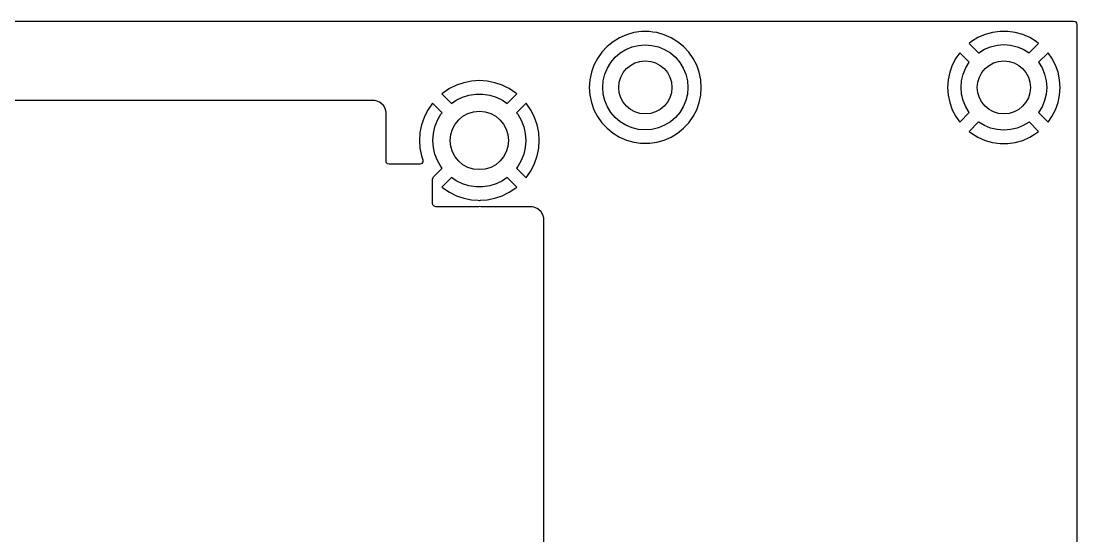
# Model space of a CAD drawing. Extents: x 68 to 141, y -145.2 to -105.
# Drawn here: x 101.25 to 141, y -124.4 to -105 of the extents above; entities that cross this region are included whole.
import ezdxf

# ---------------------------------------------------------------- set-up
doc = ezdxf.new("R2010")
doc.units = 0
doc.layers.add('BLACK', color=7, linetype='CONTINUOUS')

msp = doc.modelspace()

# ---------------------------------------------------------------- linework, layer by layer
at = {"layer": 'BLACK', "linetype": 'CONTINUOUS'}
for p, q in [((68.1245, -105.0005), (140.8755, -105.0005)), ((140.8755, -105.0005), (140.942539, -105.020185)), ((140.942539, -105.020185), (140.988294, -105.072989)), ((140.988294, -105.072989), (140.9995, -105.1245)), ((140.9995, -105.1245), (140.9995, -139.8755)), ((123.77994, -105.627859), (123.534046, -105.777391)), ((124.043892, -105.513209), (123.77994, -105.627859)), ((124.320999, -105.435567), (124.043892, -105.513209)), ((124.321006, -105.435566), (124.320999, -105.435567)), ((124.606107, -105.396379), (124.321006, -105.435566)), ((124.606108, -105.396379), (124.606107, -105.396379)), ((124.893892, -105.396379), (124.606108, -105.396379)), ((124.893893, -105.396379), (124.893892, -105.396379)), ((125.036443, -105.415972), (124.893893, -105.396379)), ((125.178994, -105.435566), (125.036443, -105.415972)), ((125.178995, -105.435566), (125.178994, -105.435566)), ((125.179, -105.435567), (125.178995, -105.435566)), ((125.456107, -105.513209), (125.179, -105.435567)), ((125.720059, -105.627859), (125.456107, -105.513209)), ((125.965953, -105.777391), (125.720059, -105.627859)), ((137.275871, -105.619998), (137.028946, -105.770158)), ((137.540925, -105.50487), (137.275871, -105.619998)), ((137.819199, -105.426901), (137.540925, -105.50487)), ((137.819205, -105.4269), (137.819199, -105.426901)), ((138.105503, -105.387549), (137.819205, -105.4269)), ((138.394497, -105.387549), (138.105503, -105.387549)), ((138.680794, -105.4269), (138.394497, -105.387549)), ((138.6808, -105.426901), (138.680794, -105.4269)), ((138.959074, -105.50487), (138.6808, -105.426901)), ((139.224128, -105.619998), (138.959074, -105.50487)), ((139.471054, -105.770158), (139.224128, -105.619998)), ((123.310815, -105.959002), (123.114382, -106.16933)), ((123.534042, -105.777394), (123.310815, -105.959002)), ((123.534046, -105.777391), (123.534042, -105.777394)), ((123.807709, -106.203048), (124.022198, -106.071609)), ((124.022198, -106.071609), (124.254608, -105.975341)), ((124.254608, -105.975341), (124.499217, -105.916616)), ((124.499217, -105.916616), (124.75, -105.896879)), ((124.75, -105.896879), (125.000783, -105.916616)), ((125.000783, -105.916616), (125.245392, -105.975341)), ((125.245392, -105.975341), (125.477802, -106.071609)), ((125.477802, -106.071609), (125.692291, -106.203048)), ((125.965957, -105.777394), (125.965953, -105.777391)), ((126.189184, -105.959002), (125.965957, -105.777394)), ((126.385617, -106.16933), (126.189184, -105.959002)), ((137.028944, -105.770159), (136.943348, -105.839795)), ((136.943348, -105.839795), (137.300514, -106.196961)), ((137.028946, -105.770158), (137.028944, -105.770159)), ((137.302225, -106.1955), (137.517963, -106.063296)), ((137.517963, -106.063296), (137.751725, -105.966468)), ((137.751725, -105.966468), (137.997757, -105.907401)), ((137.997757, -105.907401), (138.25, -105.887549)), ((138.25, -105.887549), (138.502243, -105.907401)), ((138.502243, -105.907401), (138.748275, -105.966468)), ((138.748275, -105.966468), (138.982037, -106.063296)), ((138.982037, -106.063296), (139.197775, -106.1955)), ((139.199484, -106.19696), (139.55665, -105.839795)), ((139.55665, -105.839795), (139.471054, -105.770158)), ((122.948426, -106.404437), (122.816025, -106.65996)), ((122.94843, -106.404431), (122.948426, -106.404437)), ((123.114382, -106.16933), (122.94843, -106.404431)), ((123.453048, -106.557709), (123.616422, -106.366422)), ((123.616422, -106.366422), (123.807709, -106.203048)), ((125.692291, -106.203048), (125.883578, -106.366422)), ((125.883578, -106.366422), (126.046952, -106.557709)), ((126.551569, -106.404431), (126.385617, -106.16933)), ((126.551573, -106.404437), (126.551569, -106.404431)), ((126.683975, -106.65996), (126.551573, -106.404437)), ((136.440863, -106.399838), (136.307907, -106.656434)), ((136.440867, -106.399832), (136.440863, -106.399838)), ((136.587933, -106.191488), (136.440867, -106.399832)), ((136.587934, -106.191488), (136.587933, -106.191488)), ((136.94696, -106.550514), (136.587934, -106.191488)), ((137.300514, -106.196961), (137.302225, -106.1955)), ((139.197775, -106.1955), (139.199484, -106.19696)), ((139.912064, -106.191488), (139.553038, -106.550513)), ((139.912065, -106.191488), (139.912064, -106.191488)), ((140.059136, -106.399839), (139.912065, -106.191488)), ((140.192092, -106.656434), (140.059136, -106.399839)), ((122.719654, -106.931121), (122.661102, -107.212893)), ((122.719655, -106.931118), (122.719654, -106.931121)), ((122.816025, -106.65996), (122.719655, -106.931118)), ((123.225341, -107.004608), (123.321609, -106.772198)), ((123.321609, -106.772198), (123.453048, -106.557709)), ((126.046952, -106.557709), (126.178391, -106.772198)), ((126.178391, -106.772198), (126.274659, -107.004608)), ((126.780346, -106.931124), (126.683974, -106.65996)), ((126.683974, -106.65996), (126.683975, -106.65996)), ((126.838897, -107.212888), (126.780346, -106.931124)), ((136.211127, -106.928746), (136.152334, -107.21168)), ((136.211132, -106.92873), (136.211127, -106.928746)), ((136.307907, -106.656434), (136.211132, -106.92873)), ((136.716468, -107.001725), (136.813296, -106.767963)), ((136.813296, -106.767963), (136.9455, -106.552225)), ((136.9455, -106.552225), (136.94696, -106.550514)), ((139.553038, -106.550513), (139.5545, -106.552225)), ((139.5545, -106.552225), (139.686704, -106.767963)), ((139.686704, -106.767963), (139.783532, -107.001725)), ((140.288867, -106.92873), (140.192092, -106.656434)), ((140.288872, -106.928746), (140.288867, -106.92873)), ((140.347665, -107.21168), (140.288872, -106.928746)), ((117.9164, -107.322005), (117.637111, -107.416812)), ((117.916415, -107.322001), (117.9164, -107.322005)), ((118.205675, -107.264464), (117.916415, -107.322001)), ((118.205687, -107.264462), (118.205675, -107.264464)), ((118.5, -107.245172), (118.205687, -107.264462)), ((118.794312, -107.264462), (118.5, -107.245172)), ((118.794324, -107.264464), (118.794312, -107.264462)), ((119.083584, -107.322001), (118.794324, -107.264464)), ((119.083599, -107.322005), (119.083584, -107.322001)), ((119.362888, -107.416812), (119.083599, -107.322005)), ((122.661102, -107.212893), (122.641464, -107.5)), ((123.146879, -107.5), (123.166616, -107.249217)), ((123.166616, -107.249217), (123.225341, -107.004608)), ((126.274659, -107.004608), (126.333384, -107.249217)), ((126.333384, -107.249217), (126.353121, -107.5)), ((126.858536, -107.5), (126.838897, -107.212888)), ((136.152333, -107.211682), (136.132613, -107.5)), ((136.152334, -107.21168), (136.152333, -107.211682)), ((136.637549, -107.5), (136.657401, -107.247757)), ((136.657401, -107.247757), (136.716468, -107.001725)), ((139.783532, -107.001725), (139.842599, -107.247757)), ((139.842599, -107.247757), (139.862451, -107.5)), ((140.347666, -107.211682), (140.347665, -107.21168)), ((140.367386, -107.5), (140.347666, -107.211682)), ((117.127339, -107.711131), (117.093959, -107.740403)), ((117.127346, -107.711126), (117.127339, -107.711131)), ((117.37258, -107.547265), (117.127346, -107.711126)), ((117.372593, -107.547258), (117.37258, -107.547265)), ((117.637111, -107.416812), (117.372593, -107.547258)), ((119.531576, -107.5), (119.362888, -107.416812)), ((119.627406, -107.547258), (119.531576, -107.5)), ((119.627419, -107.547265), (119.627406, -107.547258)), ((119.872649, -107.711123), (119.627419, -107.547265)), ((119.90604, -107.740405), (119.872649, -107.711123)), ((122.641464, -107.5), (122.661102, -107.787106)), ((123.166616, -107.750783), (123.146879, -107.5)), ((126.353121, -107.5), (126.333384, -107.750783)), ((126.838897, -107.787112), (126.858536, -107.5)), ((136.132613, -107.5), (136.152333, -107.788317)), ((136.657401, -107.752243), (136.637549, -107.5)), ((139.862451, -107.5), (139.842599, -107.752243)), ((140.347666, -107.788317), (140.367386, -107.5)), ((114.551271, -107.9925), (94.565892, -107.9925)), ((114.614918, -108.009554), (114.551271, -107.9925)), ((114.678566, -108.026608), (114.614918, -108.009554)), ((114.735629, -108.059554), (114.678566, -108.026608)), ((114.792693, -108.0925), (114.735629, -108.059554)), ((114.885879, -108.185686), (114.792693, -108.0925)), ((116.711126, -108.127346), (116.547265, -108.37258)), ((116.711131, -108.127339), (116.711126, -108.127346)), ((116.740403, -108.093959), (116.711131, -108.127339)), ((116.740405, -108.093959), (116.740403, -108.093959)), ((117.101356, -108.45491), (116.740405, -108.093959)), ((117.093959, -107.740403), (117.093959, -107.740405)), ((117.093959, -107.740405), (117.454354, -108.1008)), ((117.454354, -108.1008), (117.625, -107.984456)), ((117.625, -107.984456), (117.860653, -107.870971)), ((117.860653, -107.870971), (118.110588, -107.793876)), ((118.110588, -107.793876), (118.369222, -107.754893)), ((118.369222, -107.754893), (118.630778, -107.754893)), ((118.630778, -107.754893), (118.889412, -107.793876)), ((118.889412, -107.793876), (119.139347, -107.870971)), ((119.139347, -107.870971), (119.375, -107.984456)), ((119.375, -107.984456), (119.545645, -108.100799)), ((119.545645, -108.100799), (119.90604, -107.740405)), ((120.259593, -108.093958), (119.898642, -108.454908)), ((120.288876, -108.12735), (120.259593, -108.093958)), ((120.452734, -108.37258), (120.288876, -108.12735)), ((122.661102, -107.787106), (122.661102, -107.78711)), ((122.661102, -107.78711), (122.661103, -107.787112)), ((122.661103, -107.787112), (122.661354, -107.788319)), ((122.661354, -107.788319), (122.719654, -108.068878)), ((122.719654, -108.068878), (122.719655, -108.068881)), ((122.719655, -108.068881), (122.816025, -108.340039)), ((123.225341, -107.995392), (123.166616, -107.750783)), ((123.321609, -108.227802), (123.225341, -107.995392)), ((126.274659, -107.995392), (126.178391, -108.227802)), ((126.333384, -107.750783), (126.274659, -107.995392)), ((126.683973, -108.340043), (126.780346, -108.068876)), ((126.780346, -108.068876), (126.838897, -107.787112)), ((136.152333, -107.788317), (136.152334, -107.788319)), ((136.152334, -107.788319), (136.211127, -108.071253)), ((136.211127, -108.071253), (136.211132, -108.071269)), ((136.211132, -108.071269), (136.307907, -108.343565)), ((136.716468, -107.998275), (136.657401, -107.752243)), ((136.813296, -108.232037), (136.716468, -107.998275)), ((139.783532, -107.998275), (139.686704, -108.232037)), ((139.842599, -107.752243), (139.783532, -107.998275)), ((140.192092, -108.343565), (140.288867, -108.071269)), ((140.288867, -108.071269), (140.288872, -108.071253)), ((140.288872, -108.071253), (140.347665, -107.788319)), ((140.347665, -107.788319), (140.347666, -107.788317)), ((114.951771, -108.299814), (114.885879, -108.185686)), ((114.985879, -108.427108), (114.951771, -108.299814)), ((114.985879, -108.42711), (114.985879, -108.427108)), ((114.985879, -110.272756), (114.985879, -108.42711)), ((116.547258, -108.372593), (116.416812, -108.637111)), ((116.547265, -108.37258), (116.547258, -108.372593)), ((116.923304, -108.740703), (117.054082, -108.51419)), ((117.054082, -108.51419), (117.101356, -108.45491)), ((119.898642, -108.454908), (119.945918, -108.51419)), ((119.945918, -108.51419), (120.076696, -108.740703)), ((120.452741, -108.372593), (120.452734, -108.37258)), ((120.583187, -108.637111), (120.452741, -108.372593)), ((122.816025, -108.340039), (122.816024, -108.340039)), ((122.816024, -108.340039), (122.948426, -108.595562)), ((123.453048, -108.442291), (123.321609, -108.227802)), ((123.616422, -108.633578), (123.453048, -108.442291)), ((126.046952, -108.442291), (125.883578, -108.633578)), ((126.178391, -108.227802), (126.046952, -108.442291)), ((126.551574, -108.595561), (126.683973, -108.340043)), ((136.307907, -108.343565), (136.440863, -108.60016)), ((136.587934, -108.80851), (136.946959, -108.449484)), ((136.9455, -108.447775), (136.813296, -108.232037)), ((136.946959, -108.449484), (136.9455, -108.447775)), ((139.5545, -108.447775), (139.553039, -108.449485)), ((139.553039, -108.449485), (139.912064, -108.80851)), ((139.686704, -108.232037), (139.5545, -108.447775)), ((140.059136, -108.60016), (140.192092, -108.343565)), ((116.322001, -108.916415), (116.264464, -109.205675)), ((116.322005, -108.9164), (116.322001, -108.916415)), ((116.416812, -108.637111), (116.322005, -108.9164)), ((116.827748, -108.984178), (116.923304, -108.740703)), ((120.076696, -108.740703), (120.172252, -108.984178)), ((120.677994, -108.9164), (120.583187, -108.637111)), ((120.677998, -108.916415), (120.677994, -108.9164)), ((120.735535, -109.205675), (120.677998, -108.916415)), ((122.948426, -108.595562), (122.94843, -108.595568)), ((122.94843, -108.595568), (123.114382, -108.830669)), ((123.114382, -108.830669), (123.310815, -109.040997)), ((123.807709, -108.796952), (123.616422, -108.633578)), ((124.022198, -108.928391), (123.807709, -108.796952)), ((125.692291, -108.796952), (125.477802, -108.928391)), ((125.883578, -108.633578), (125.692291, -108.796952)), ((126.189188, -109.040994), (126.385615, -108.830672)), ((126.385615, -108.830672), (126.551574, -108.595561)), ((136.440863, -108.60016), (136.587934, -108.80851)), ((137.300513, -108.803037), (136.943348, -109.160203)), ((137.302225, -108.8045), (137.300513, -108.803037)), ((137.517963, -108.936704), (137.302225, -108.8045)), ((139.197775, -108.8045), (138.982037, -108.936704)), ((139.199486, -108.803038), (139.197775, -108.8045)), ((139.55665, -109.160203), (139.199486, -108.803038)), ((139.912064, -108.80851), (139.912065, -108.80851)), ((139.912065, -108.80851), (140.059136, -108.60016)), ((116.264462, -109.205687), (116.245172, -109.5)), ((116.264464, -109.205675), (116.264462, -109.205687)), ((116.75, -109.5), (116.769546, -109.239176)), ((116.769546, -109.239176), (116.827748, -108.984178)), ((120.172252, -108.984178), (120.230454, -109.239176)), ((120.230454, -109.239176), (120.25, -109.5)), ((120.735537, -109.205687), (120.735535, -109.205675)), ((120.754827, -109.5), (120.735537, -109.205687)), ((123.310815, -109.040997), (123.534042, -109.222605)), ((123.534042, -109.222605), (123.534046, -109.222608)), ((123.534046, -109.222608), (123.534048, -109.222609)), ((123.534048, -109.222609), (123.534049, -109.22261)), ((123.534049, -109.22261), (123.779936, -109.372138)), ((124.254608, -109.024659), (124.022198, -108.928391)), ((124.499217, -109.083384), (124.254608, -109.024659)), ((124.75, -109.103121), (124.499217, -109.083384)), ((125.000783, -109.083384), (124.75, -109.103121)), ((125.245392, -109.024659), (125.000783, -109.083384)), ((125.477802, -108.928391), (125.245392, -109.024659)), ((125.720064, -109.372138), (125.965951, -109.22261)), ((125.965951, -109.22261), (126.189188, -109.040994)), ((136.943348, -109.160203), (136.943348, -109.160204)), ((136.943348, -109.160204), (137.028938, -109.229836)), ((137.028938, -109.229836), (137.028943, -109.229839)), ((137.028943, -109.229839), (137.275871, -109.380001)), ((137.751725, -109.033532), (137.517963, -108.936704)), ((137.997757, -109.092599), (137.751725, -109.033532)), ((138.25, -109.112451), (137.997757, -109.092599)), ((138.502243, -109.092599), (138.25, -109.112451)), ((138.748275, -109.033532), (138.502243, -109.092599)), ((138.982037, -108.936704), (138.748275, -109.033532)), ((139.224128, -109.380001), (139.471054, -109.229841)), ((139.471054, -109.229841), (139.55665, -109.160203)), ((116.245172, -109.5), (116.264462, -109.794312)), ((116.769546, -109.760824), (116.75, -109.5)), ((120.25, -109.5), (120.230454, -109.760824)), ((120.735537, -109.794312), (120.754827, -109.5)), ((123.779936, -109.372138), (123.779938, -109.372139)), ((123.779938, -109.372139), (123.77994, -109.37214)), ((123.77994, -109.37214), (123.955908, -109.448573)), ((123.955908, -109.448573), (124.043894, -109.486791)), ((124.043894, -109.486791), (124.321006, -109.564434)), ((124.321006, -109.564434), (124.571655, -109.598885)), ((124.571655, -109.598885), (124.606107, -109.603621)), ((124.606107, -109.603621), (124.606108, -109.603621)), ((124.606108, -109.603621), (124.893893, -109.603621)), ((124.893893, -109.603621), (124.92463, -109.599396)), ((124.92463, -109.599396), (125.178994, -109.564434)), ((125.178994, -109.564434), (125.456106, -109.486791)), ((125.456106, -109.486791), (125.720064, -109.372138)), ((137.275871, -109.380001), (137.540925, -109.495129)), ((137.540925, -109.495129), (137.819199, -109.573098)), ((137.819199, -109.573098), (137.819205, -109.573099)), ((137.819205, -109.573099), (138.105503, -109.612451)), ((138.105503, -109.612451), (138.394497, -109.612451)), ((138.394497, -109.612451), (138.680794, -109.573099)), ((138.680794, -109.573099), (138.6808, -109.573098)), ((138.6808, -109.573098), (138.959074, -109.495129)), ((138.959074, -109.495129), (139.224128, -109.380001)), ((116.264462, -109.794312), (116.264464, -109.794324)), ((116.264464, -109.794324), (116.322001, -110.083584)), ((116.322001, -110.083584), (116.322005, -110.083599)), ((116.322005, -110.083599), (116.372686, -110.232897)), ((116.827748, -110.015822), (116.769546, -109.760824)), ((116.923304, -110.259297), (116.827748, -110.015822)), ((120.172252, -110.015822), (120.076696, -110.259297)), ((120.230454, -109.760824), (120.172252, -110.015822)), ((120.583187, -110.362888), (120.677994, -110.083599)), ((120.677994, -110.083599), (120.677998, -110.083584)), ((120.677998, -110.083584), (120.735535, -109.794324)), ((120.735535, -109.794324), (120.735537, -109.794312)), ((114.997085, -110.324267), (114.985879, -110.272756)), ((115.04284, -110.377071), (114.997085, -110.324267)), ((115.109879, -110.396756), (115.04284, -110.377071)), ((116.255267, -110.396756), (115.109879, -110.396756)), ((116.27801, -110.394653), (116.255267, -110.396756)), ((116.340302, -110.363006), (116.27801, -110.394653)), ((116.375596, -110.302706), (116.340302, -110.363006)), ((116.372686, -110.232897), (116.375596, -110.302706)), ((117.054082, -110.48581), (116.923304, -110.259297)), ((117.101355, -110.545089), (117.054082, -110.48581)), ((119.945918, -110.48581), (119.898643, -110.54509)), ((120.076696, -110.259297), (119.945918, -110.48581)), ((120.452741, -110.627406), (120.583187, -110.362888)), ((116.738982, -110.958825), (116.758667, -110.891786)), ((116.758667, -110.891786), (116.775301, -110.871144)), ((116.775301, -110.871144), (117.101355, -110.545089)), ((117.454352, -110.899198), (117.093958, -111.259593)), ((117.625, -111.015544), (117.454352, -110.899198)), ((119.545646, -110.899199), (119.375, -111.015544)), ((119.906039, -111.259593), (119.545646, -110.899199)), ((119.898643, -110.54509), (120.259593, -110.906039)), ((120.259593, -110.906039), (120.288877, -110.872648)), ((120.288877, -110.872648), (120.452734, -110.627419)), ((120.452734, -110.627419), (120.452741, -110.627406)), ((116.738982, -111.875594), (116.738982, -110.958825)), ((117.093958, -111.259593), (117.12735, -111.288876)), ((117.12735, -111.288876), (117.37258, -111.452734)), ((117.860653, -111.129029), (117.625, -111.015544)), ((118.110588, -111.206124), (117.860653, -111.129029)), ((118.369222, -111.245107), (118.110588, -111.206124)), ((118.630778, -111.245107), (118.369222, -111.245107)), ((118.889412, -111.206124), (118.630778, -111.245107)), ((119.139347, -111.129029), (118.889412, -111.206124)), ((119.375, -111.015544), (119.139347, -111.129029)), ((119.627419, -111.452734), (119.872648, -111.288877)), ((119.872648, -111.288877), (119.906039, -111.259593)), ((117.37258, -111.452734), (117.372593, -111.452741)), ((117.372593, -111.452741), (117.637111, -111.583187)), ((117.637111, -111.583187), (117.9164, -111.677994)), ((117.9164, -111.677994), (117.916415, -111.677998)), ((117.916415, -111.677998), (118.205675, -111.735535)), ((118.794324, -111.735535), (119.083584, -111.677998)), ((119.083584, -111.677998), (119.083599, -111.677994)), ((119.083599, -111.677994), (119.362888, -111.583187)), ((119.362888, -111.583187), (119.627406, -111.452741)), ((119.627406, -111.452741), (119.627419, -111.452734)), ((116.750188, -111.927105), (116.738982, -111.875594)), ((116.795943, -111.979909), (116.750188, -111.927105)), ((116.862982, -111.999594), (116.795943, -111.979909)), ((118.446599, -111.999594), (116.862982, -111.999594)), ((118.205675, -111.735535), (118.205687, -111.735537)), ((118.205687, -111.735537), (118.454709, -111.751859)), ((118.473678, -111.996601), (118.446599, -111.999594)), ((118.454709, -111.751859), (118.500038, -111.768459)), ((118.49777, -111.983258), (118.473678, -111.996601)), ((118.553401, -111.999594), (118.49777, -111.983258)), ((118.500038, -111.768459), (118.518466, -111.756617)), ((118.518466, -111.756617), (118.545291, -111.751859)), ((118.545291, -111.751859), (118.794312, -111.735537)), ((120.487879, -111.999594), (118.553401, -111.999594)), ((118.794312, -111.735537), (118.794324, -111.735535)), ((120.48788, -111.999594), (120.487879, -111.999594)), ((120.551527, -112.016648), (120.48788, -111.999594)), ((120.615175, -112.033702), (120.551527, -112.016648)), ((120.672238, -112.066648), (120.615175, -112.033702)), ((120.729302, -112.099594), (120.672238, -112.066648)), ((120.822488, -112.19278), (120.729302, -112.099594)), ((120.88838, -112.306908), (120.822488, -112.19278)), ((120.922488, -112.434202), (120.88838, -112.306908)), ((120.922488, -126.90797), (120.922488, -112.434202))]:
    msp.add_line(p, q, dxfattribs=at)
at = {"layer": 'BLACK'}
for centre, radius in [((124.75, -107.5), 1), ((138.25, -107.5), 1), ((118.5, -109.5), 1.1)]:
    msp.add_circle(centre, radius, dxfattribs=at)

doc.saveas('drawing.dxf')
